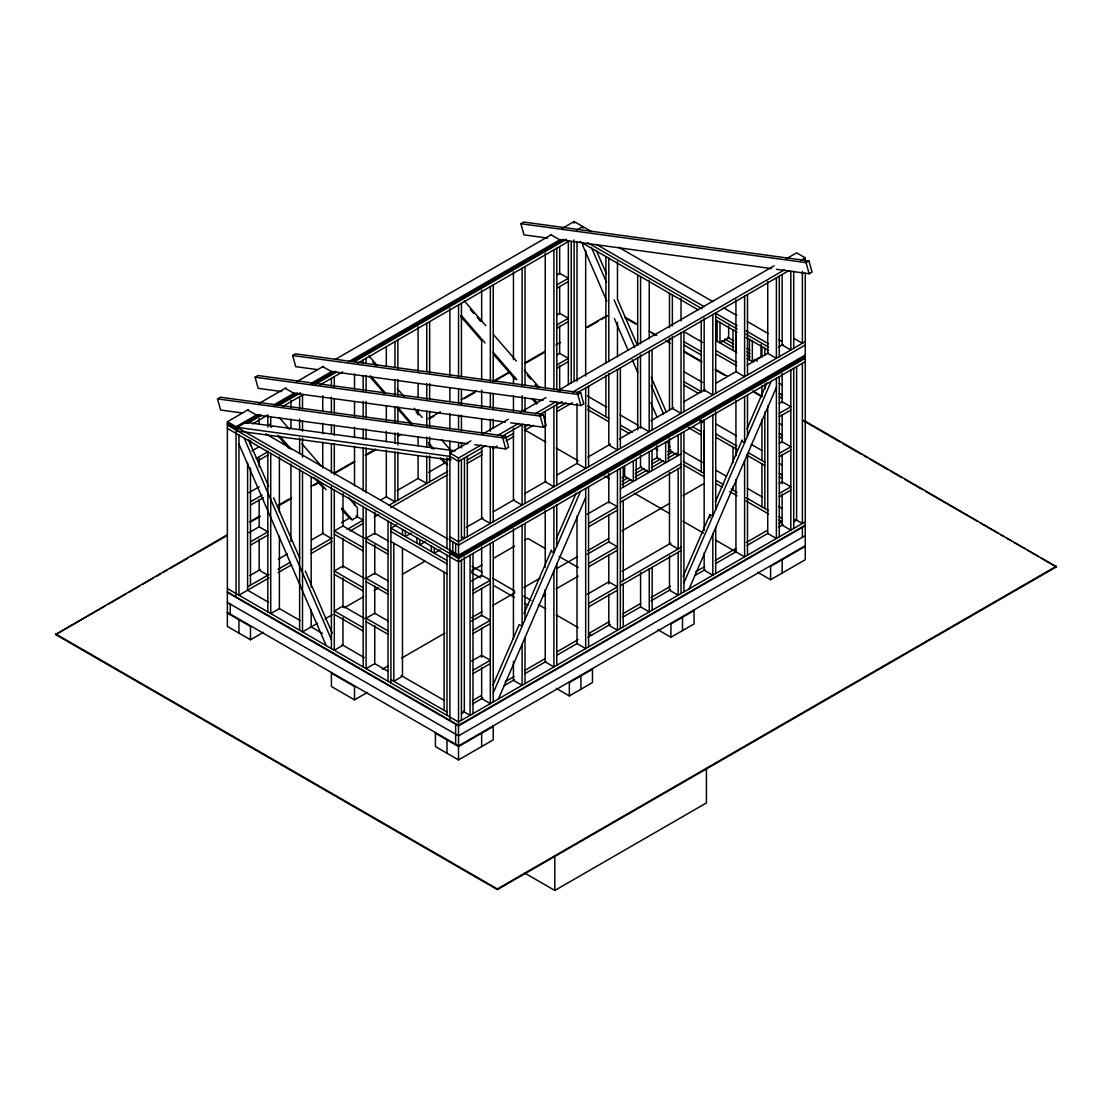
<?xml version="1.0" encoding="UTF-8"?>
<svg xmlns="http://www.w3.org/2000/svg" width="1112" height="1112" viewBox="0 0 1112 1112"><rect width="100%" height="100%" fill="white"/><g stroke="black" fill="none" stroke-linecap="round" stroke-linejoin="round"><path stroke-width="1.5" d="M704.146 430.511L704.146 473.448L683.268 461.383M493.075 684.95L519.179 624.652L522.112 626.223L522.112 525.142M523.988 613.546L551.469 550.079M556.278 538.972L576.211 492.963M493.214 692.957L580.478 491.448M498.426 698.975L585.677 497.467M683.102 576.433L709.901 514.55L712.82 516.121L712.82 415.04M715.391 501.859L742.191 439.977M747 428.871L766.919 382.848M683.922 582.855L771.186 381.346M689.134 588.873L776.398 387.365M242.541 413.025L220.607 410.022L217.521 398.888L220.412 397.22L505.557 436.112L508.643 447.26L505.752 448.928L474.782 444.703M281.795 391.563L258.179 388.338L255.079 377.204L257.97 375.536L543.115 414.428L546.214 425.562L543.323 427.23L510.63 422.782M317.671 369.643L295.736 366.654L292.651 355.52L295.528 353.852L580.686 392.745L583.772 403.878L580.881 405.546L549.912 401.321M547.632 238.079L524.002 234.868L520.916 223.72L523.808 222.052L808.952 260.959L812.038 272.092L809.147 273.76L776.468 269.299M263.502 632.283L250.492 639.789L227.376 626.445L227.376 421.726L248.393 409.591M258.901 403.517L285.923 387.921M296.431 381.861L323.439 366.265M335.449 359.329L551.608 234.535M562.102 228.474L574.112 221.538L591.751 231.713M257.067 414.595L236.05 426.73L236.05 428.398L227.376 423.394M273.58 405.06L294.583 392.925M311.096 383.39L332.113 371.269M348.626 361.734L560.267 239.539M576.78 230.003L582.785 226.542L582.785 228.21M237.245 427.355L449.873 456.365L450.902 460.076L238.274 431.067L237.245 427.355L245.905 422.351L455.114 450.888M244.709 423.394L260.069 414.526M276.304 405.157L297.585 392.87M312.402 384.307L335.115 371.2M351.503 361.734L563.589 239.288M247.726 423.325L261.57 415.332M279.307 405.088L300.587 392.8M315.405 384.238L336.616 372.006M354.519 361.664L566.592 239.219M252.563 423.867L267.575 415.207M282.573 406.533L303.59 394.399M320.103 384.863L342.621 371.867M357.633 363.207L569.274 241.012M251.937 450.916L259.165 446.746M556.778 274.914L559.67 273.246L568.343 278.25L556.792 284.922M256.274 458.422L267.839 451.75M257.72 460.924L267.839 455.086M556.792 288.258L568.343 281.586M249.046 492.616L259.165 486.778M556.778 314.96L559.67 313.292L568.343 318.296L556.792 324.954M250.492 501.79L262.057 495.118M250.492 505.14L263.502 497.62M556.792 328.29L568.343 321.632M803.948 420.447L1056.4 566.87L497.384 889.614L55.6 634.549L226.917 534.983M249.449 521.973L259.972 515.898M278 505.487L291.525 497.676M311.068 486.389L318.574 482.052M333.6 473.378L354.645 461.23M365.167 455.155L375.675 449.095M398.221 436.071L401.223 434.333M428.273 418.724L440.296 411.787M461.341 399.639L476.367 390.965M492.894 381.416L509.421 371.867M524.447 363.193L545.492 351.044M556.014 344.984L560.517 342.371M586.066 327.623L607.096 315.474M55.6 634.549L105.195 605.929M108.198 604.191L126.226 593.78M129.228 592.043L139.751 585.968M142.753 584.231L153.275 578.157M156.278 576.419L160.795 573.82M163.798 572.082L166.8 570.345M169.802 568.621L187.845 558.21M190.847 556.473L226.917 535.65M250.951 521.764L259.972 516.566M279.501 505.279L291.525 498.343M314.07 485.332L318.574 482.719M335.101 473.184L354.645 461.897M366.668 454.961L375.675 449.762M429.774 418.529L434.292 415.916M464.343 398.569L474.866 392.494M494.395 381.221L509.421 372.534M525.948 362.998L543.99 352.587M587.567 327.428L598.089 321.354M601.092 319.617L607.096 316.142M249.046 532.662L259.165 526.824L267.839 531.828L250.492 541.836M556.778 354.992L559.67 353.324L568.343 358.328L556.792 365M250.492 545.172L267.839 535.164M556.792 368.336L568.343 361.664M805.269 356.66L458.533 556.848L449.873 551.844L449.873 453.029L470.89 440.894M482.886 433.958L508.406 419.224M520.416 412.288L545.936 397.568M557.946 390.632L774.091 265.837M786.101 258.901L796.609 252.841L805.269 257.845L805.269 261.181M249.894 575.543L260.403 569.483M278.417 559.086L287.424 553.887M311.443 540.015L323.439 533.079M341.453 522.682L350.461 517.483M380.485 500.15L386.489 496.689M396.998 490.614L418.015 478.494L426.758 483.442L426.758 455.892M428.523 472.419L445.022 462.884M449.873 453.029L458.533 458.033L481.051 445.036M497.564 435.501L518.581 423.366M535.094 413.831L556.111 401.696M572.61 392.161L784.266 269.98M800.779 260.444L805.269 257.845M341.384 509.004L349.321 518.15L352.198 519.818L357.411 516.816L357.411 507.781L348.348 497.314M485.555 445.773L458.533 461.369L449.873 456.365M502.068 436.238L523.085 424.103M539.598 414.567L562.102 401.571M577.114 392.897L788.769 270.716M217.521 398.888L502.666 437.78L505.557 436.112M255.079 377.204L540.223 416.096L543.115 414.428M292.651 355.52L577.795 394.412L580.686 392.745M520.916 223.72L806.061 262.627L808.952 260.959M247.615 586.872L269.076 574.487M278.083 569.288L290.079 562.352M311.096 550.218L332.113 538.083M347.125 529.423L363.638 519.888M389.158 505.154L447.691 471.363M467.207 460.09L482.219 451.43M504.737 438.434L513.744 433.235M524.238 427.161L528.742 424.562M557.265 408.09L566.272 402.892M248.059 589.958L269.076 577.823M278.083 572.624L291.58 564.827M311.096 553.554L332.113 541.419M350.127 531.022L363.638 523.224M374.146 517.163L378.65 514.564M390.659 507.628L447.691 474.699M467.207 463.426L482.219 454.766M492.727 448.692L497.231 446.093M506.238 440.894L513.744 436.571M524.238 430.497L533.246 425.298M557.265 411.44L572.277 402.766M396.706 524.808L390.924 528.144L446.982 560.517M411.148 533.148L405.366 536.484L405.366 531.147M425.59 541.488L419.808 544.838L419.808 539.501M466.387 527.297L482.886 517.761M493.394 511.701L514.411 499.566M524.92 493.492L545.936 481.371M556.445 475.297L577.462 463.162M587.97 457.101L610.474 444.105M619.481 438.906L640.498 426.772L649.186 431.762L649.186 351.295M651.006 420.697L673.524 407.701M684.033 401.64L705.05 389.506M715.558 383.445L736.561 371.311M747.069 365.236L768.086 353.102M778.595 347.041L783.098 344.442M440.046 549.842L434.264 553.178L434.264 547.841M311.527 626.709L317.49 623.276M324.94 618.967L332.391 614.672M344.303 607.791L363.666 596.616M374.091 590.597L378.553 588.012M402.391 574.251L424.728 561.351M805.269 341.648L458.533 541.836L449.873 536.832M805.269 344.984L458.533 545.172L449.873 540.168M805.269 354.992L458.533 555.18L227.376 421.726M805.269 358.328L458.533 558.516L227.376 425.062M805.269 361.664L458.533 561.852L227.376 428.398M622.053 477.91L625.013 476.2M635.369 470.223L641.29 466.804M651.646 460.813L657.567 457.393M667.937 451.416L670.883 449.707M621.983 481.287L627.905 477.868M635.299 473.587L644.182 468.472M651.576 464.19L660.458 459.061M667.853 454.794L672.301 452.236M471.571 570.97L481.955 564.993M493.797 558.141L514.55 546.173M524.92 540.182L527.88 538.472L545.672 548.73M621.914 484.665L630.782 479.536M635.23 476.965L647.073 470.14M651.507 467.568L663.35 460.729M667.784 458.172L676.666 453.043M620.357 488.891L681.044 453.863M471.544 581.034L481.649 575.196L490.322 580.2L472.989 590.208M587.122 514.314L608.792 501.79L617.466 506.794L588.568 523.488M779.276 403.364L782.153 401.71L790.827 406.714L779.29 413.372M620.357 498.899L681.044 463.871M620.357 502.235L681.044 467.207M472.989 593.544L490.322 583.536M588.568 526.824L617.466 510.13M779.29 416.708L790.827 410.05M382.278 669.271L388.241 665.838M401.64 658.095L444.842 633.159M471.641 617.674L482.066 611.656M492.491 605.637L514.842 592.738M523.78 587.581L540.154 578.129M556.542 568.663L577.392 556.625M587.817 550.607L608.667 538.569M622.081 530.827L669.688 503.333M683.032 495.646L703.771 483.664M471.544 621.08L481.649 615.242L490.322 620.246L472.989 630.254M587.122 554.346L608.792 541.836L617.466 546.84L588.568 563.52M779.276 443.41L782.153 441.742L790.827 446.746L779.29 453.404M331.404 672.496L331.404 686.507L354.519 699.851L367.516 692.345M472.989 633.59L490.322 623.582M588.568 566.856L617.466 550.176M779.29 456.754L790.827 450.082M542.698 596.644L545.672 594.934M556.042 588.943L578.268 576.113M622.053 571.332L670.883 543.129M471.544 661.112L481.649 655.274L490.322 660.278L472.989 670.286M587.122 594.378L608.792 581.868L617.466 586.872L588.568 603.552M779.276 483.442L782.153 481.774L790.827 486.778L779.29 493.45M620.357 582.313L681.044 547.285M620.357 585.649L681.044 550.621M472.989 673.622L490.322 663.614M588.568 606.902L617.466 590.208M779.29 496.786L790.827 490.114M472.392 700.657L481.329 695.5M505.154 681.739L514.091 676.582M524.516 670.564L545.366 658.526M557.293 651.646L578.143 639.608M609.418 621.552L588.568 633.59L591.459 635.258M622.817 613.81L640.693 603.496M651.118 597.478L670.48 586.288M695.806 571.679L704.744 566.522M715.169 560.49L736.005 548.466M746.374 542.475L767.113 530.507M778.97 523.655L781.931 521.945M472.392 704.007L482.886 697.933M503.903 685.798L514.411 679.738M524.92 673.663L545.936 661.543M556.445 655.468L577.462 643.334M587.97 637.273L610.474 624.277M622.484 617.341L640.498 606.943M651.006 600.869L670.522 589.61M694.541 575.738L705.05 569.678M715.558 563.603L736.561 551.482M747.069 545.408L768.086 533.273M778.595 527.213L783.098 524.614M461.424 713.668L464.316 712L464.316 557.015M793.718 521.82L796.609 520.152L796.609 366.89M805.269 521.82L458.533 722.008L227.376 588.54M805.269 525.156L458.533 725.344L227.376 591.89M805.269 525.684L458.533 725.872L227.376 592.418M805.269 535.692L458.533 735.88L227.376 602.426M805.269 545.7L458.533 745.888L227.376 612.434M493.214 726.539L458.533 746.555L435.417 733.211M569.344 682.587L592.46 669.243M670.939 623.929L694.055 610.585M770.602 566.397L805.269 546.367M435.417 732.544L435.417 746.555L458.533 759.913L493.214 739.883L493.214 725.872M556.347 688.425L569.344 695.931L592.46 682.587L592.46 668.576M657.943 629.767L670.939 637.273L694.055 623.929L694.055 609.918M757.606 572.235L770.602 579.741L805.269 559.725L805.269 273.163M55.6 633.882L497.384 888.947L1056.4 566.203M524.878 873.184L554.818 890.462L706.426 802.933L706.426 768.448M771.297 268.59L559.67 239.733L550.996 234.882M543.031 400.389L331.404 371.519L322.73 366.668M505.473 422.073L293.832 393.203L285.172 388.352M467.902 443.757L256.274 414.887L247.601 410.05M793.718 338.312L802.391 343.316L802.391 271.411M618.675 247.253L712.875 301.644M723.342 307.69L736.797 315.46M747.264 321.493L768.197 333.586M778.664 339.633L781.653 341.356M596.546 244.501L704.216 306.662M716.184 313.57L737.117 325.649M746.082 330.834L768.517 343.775M587.581 242.652L702.047 308.733M715.558 316.531L737.103 328.971M746.069 334.156L768.503 347.111M580.103 241.665L698.225 309.873M716.17 320.228L737.103 332.307M746.069 337.492L768.503 350.447M767.725 353.31L776.398 358.314L776.398 277.847M727.623 337.297L733.545 340.717M746.861 348.404L749.822 350.113M724.732 338.965L733.614 344.094M746.93 351.781L749.891 353.491M721.841 340.633L733.684 347.472M747 355.159L749.961 356.869M754.395 359.426L757.355 361.136M715.989 340.592L736.714 352.56M747.069 358.537L752.991 361.956M779.276 383.362L782.167 385.03M683.922 331.64L702.701 342.482M715.989 350.6L736.714 362.568M715.989 353.936L736.714 365.904M779.276 393.37L782.167 395.038M683.922 341.648L701.255 351.656M779.276 396.706L782.167 398.374M683.922 344.984L701.255 354.992M625.139 317.212L637.162 324.148M649.172 331.098L656.692 335.435M665.713 340.633L670.216 343.247M683.741 351.044L701.769 361.456M715.294 369.267L727.317 376.203M752.866 390.951L761.873 396.164M625.139 317.879L635.647 323.953M652.188 333.503L655.19 335.226M683.741 351.712L701.769 362.123M715.294 369.935L724.315 375.147M754.367 392.494L761.873 396.831M803.948 421.114L840.019 441.937M843.021 443.674L861.049 454.085M864.052 455.823L867.068 457.56M870.071 459.298L888.099 469.709M891.101 471.432L901.623 477.507M904.626 479.244L922.668 489.655M925.67 491.393L976.753 520.889M979.769 522.626L997.798 533.037M1000.8 534.775L1003.802 536.512M1006.819 538.236L1011.322 540.849M1014.325 542.573L1024.847 548.647M1027.849 550.384L1038.372 556.459M1041.374 558.196L1056.4 566.87M779.276 423.394L782.167 425.062M683.922 371.672L702.701 382.514M704.16 390.02L712.82 395.024L712.82 314.557M779.276 433.402L782.167 435.07M683.922 381.68L701.255 391.702M779.276 436.738L782.167 438.406M683.922 385.03L698.364 393.37M715.78 423.88L736.505 435.848M751.295 444.397L761.664 450.374M741.718 441.061L744.609 442.729L744.609 396.692M779.276 463.44L782.167 465.094M699.809 420.892L702.701 422.56M672.371 408.368L681.044 413.372L681.044 332.905M715.989 434.014L736.714 445.981M748.557 452.82L764.834 462.217M779.276 473.434L782.167 475.102M715.989 437.35L736.714 449.317M747.069 455.294L764.834 465.553M692.581 426.73L701.255 431.734M779.276 476.77L782.167 478.438M688.258 427.564L701.255 435.07M587.275 395.955L606.707 407.173M620.162 414.943L638.107 425.312M682.963 451.208L702.409 462.425M715.864 470.195L726.331 476.242M747.264 488.321L762.22 496.953M778.664 506.46L781.653 508.184M795.163 519.318L802.391 523.488L802.391 363.332M669.48 450.527L678.153 455.531L678.153 435.056M587.581 406.144L608.792 418.39M620.468 425.132L632.436 432.04M716.17 480.384L723.648 484.693M731.112 489.016L737.103 492.463M746.069 497.648L768.503 510.589M778.97 516.635L781.958 518.359M587.581 409.48L608.514 421.559M620.468 428.467L629.448 433.652M654.857 448.317L657.845 450.054M683.268 464.719L704.202 476.812M716.17 483.72L722.147 487.167M729.625 491.49L737.103 495.799M746.069 500.984L768.503 513.925M778.97 519.971L781.958 521.695M525.17 430.163L545.811 442.089M556.125 448.039L578.24 460.813M604.775 476.131L609.209 478.688M634.271 493.158L669.646 513.577M682.921 521.236L703.548 533.148M715.35 539.959L744.609 556.848L744.609 460.771M449.873 459.701L446.982 458.033L446.982 548.508M551.01 551.163L553.901 552.831L553.901 506.794M559.002 556.431L578.268 567.551M461.549 536.762L464.441 538.43L464.441 457.963M244.709 421.726L247.712 423.45M265.657 433.805L448.067 539.125M472.1 566.355L482.413 572.305M492.741 578.268L514.856 591.028M523.696 596.143L531.063 600.397M538.444 604.65L545.811 608.903M556.125 614.866L578.24 627.627M471.571 572.68L480.467 577.823M493.797 585.524L514.55 597.491M524.92 603.482L527.88 605.192M390.924 531.48L446.982 563.853M355.965 515.968L363.193 520.152M390.924 541.502L446.982 573.861M387.921 540.793L374.744 533.19L366.084 538.194L388.032 550.871M364.639 538.444L342.969 525.934L334.295 530.938L363.193 547.618M366.084 541.53L388.032 554.207M334.295 534.274L363.193 550.954M331.404 538.5L322.73 533.496L322.73 487M387.921 580.839L374.744 573.222L366.084 578.24L388.032 590.903M364.639 578.49L342.969 565.98L334.295 570.984L363.193 587.664M366.084 581.576L388.032 594.239M334.295 574.32L363.193 591M387.921 620.871L374.744 613.268L366.084 618.272L388.032 630.949M364.639 618.522L342.969 606.012L334.295 611.016L363.193 627.696M366.084 621.608L388.032 634.285M267.839 575.196L259.165 570.192L259.165 539.195M334.295 614.352L363.193 631.032M401.071 675.484L443.841 700.171M462.87 711.166L470.098 715.336L470.098 555.18M247.712 590.277L268.645 602.356M279.112 608.403L300.045 620.482M310.512 626.529L322.466 633.437M341.912 644.654L364.333 657.609M374.8 663.655L388.255 671.426M390.924 679.627L446.982 712M227.376 613.101L250.492 626.445M331.404 673.163L354.519 686.507M464.274 300.852L485.805 325.719M493.728 334.879L516.399 361.039M524.322 370.199L539.056 387.212M470.39 309.581L473.768 313.487M477.145 317.393L480.537 321.298M527.255 375.244L530.632 379.136M535.122 384.335L537.374 386.934M461.327 315.502L485.124 342.982M493.061 352.143L516.858 379.609M533.857 399.236L537.249 403.169M460.549 316.267L481.663 340.647M493.603 354.45L515.12 379.275M532.106 398.888L536.637 404.115M368.906 355.909L376.843 365.07M397.248 388.616L404.045 396.47M414.234 408.243L422.171 417.403M441.436 439.643L451.639 451.43M372.77 362.039L376.162 365.945M416.166 412.135L418.418 414.734M370.505 375.786L385.238 392.8M397.693 407.187L412.427 424.2M428.301 442.52L433.958 449.067M441.895 458.213L447.566 464.76L444.675 463.092L440.143 457.866M369.643 376.454L384.085 393.134M397.123 408.187L410.703 423.88M428.815 444.8L432.22 448.72M279.223 417.5L289.426 429.274M301.88 443.674L321.146 465.914M269.479 424.297L271.745 426.911M279.682 436.071L291.01 449.165M317.073 479.258L326.136 489.725M342.01 508.045L352.198 519.818M277.611 435.362L288.731 448.192M314.223 477.618L323.272 488.085M596.296 250.395L606.457 273.83M637.454 345.443L617.466 299.253L617.466 261.751M651.257 377.288L666.422 412.33M591.431 247.489L606.554 282.392M614.102 299.851L634.716 347.458M651.215 385.53L663.572 414.095M606.832 301.102L582.785 245.571L582.785 242.569M614.394 318.56L628.141 350.294M632.255 359.815L637.76 372.506M650.812 402.655L656.997 416.93M667.992 442.326L670.049 447.08M248.393 439.532L268.687 486.417M273.608 497.773L299.809 558.293M305.327 571.026L332.224 633.131M244.153 438.072L331.404 639.581M238.941 444.091L326.191 645.599M806.061 262.627L809.147 273.76M577.795 394.412L580.881 405.546M540.223 416.096L543.323 427.23M502.666 437.78L505.752 448.928M802.391 527.352L802.391 537.36M796.609 361.664L796.609 363.332M793.718 271.272L793.718 348.32M793.718 368.336L793.718 528.492M790.827 271.231L790.827 349.988L782.153 344.984L782.153 274.789M790.827 370.004L790.827 530.16L782.153 525.156L782.153 494.159M782.153 373.618L782.153 402.892M782.153 414.943L782.153 442.493M782.153 454.544L782.153 483.831M782.153 559.725L782.153 573.069M779.29 276.179L779.29 356.646M779.29 376.676L779.29 536.818M776.398 378.344L776.398 538.486L767.725 533.482L767.725 406.061M770.602 565.73L770.602 579.741M767.725 281.405L767.725 353.435M764.834 348.32L764.834 355.214M764.834 383.835L764.834 388.95M764.834 412.038L764.834 508.476M761.942 346.652L761.942 356.896M761.942 385.586L761.942 395.802M761.942 419.655L761.942 460.549M761.942 463.885L761.942 506.808M760.997 344.637L760.997 356.577L752.337 361.581L752.337 341.106M749.446 339.438L749.446 359.913M747.5 294.541L747.5 375.008M747.5 395.024L747.5 436.057M747.5 454.099L747.5 555.18M744.609 296.209L744.609 376.676L735.936 371.672L735.936 299.753M735.936 400.292L735.936 455.739M735.936 479.508L735.936 551.844M735.866 331.598L735.866 352.059M732.975 329.93L732.975 350.391M733.044 447.191L733.044 462.648M733.044 486.695L733.044 490.128M728.666 325.969L728.666 337.895L719.992 342.899L719.992 322.438M717.101 320.77L717.101 341.231M715.711 312.889L715.711 393.356M715.711 411.913L715.711 509.449M715.711 527.491L715.711 573.528M712.82 534.163L712.82 575.196L704.16 570.192L704.16 552.97M709.929 514.453L709.929 517.733M704.16 318.115L704.146 391.396M704.146 420.058L704.16 530.577M701.255 320.228L701.255 392.564M701.255 420.114L701.255 471.78M683.922 331.237L683.922 411.704M683.922 431.72L683.922 591.876M682.504 617.257L682.504 630.601M681.03 298.544L681.03 320.937M681.044 433.388L681.044 593.544M678.153 468.875L678.153 548.953L669.48 543.949L669.48 472.392M678.153 552.289L678.153 595.212L669.48 590.208L669.48 555.861M672.371 294.944L672.371 325.941M672.371 336.463L672.371 408.604M670.939 623.262L670.939 637.273M669.48 293.276L669.48 327.72M669.48 338.048L669.48 410.37M669.48 438.587L669.48 451.708M668.534 440.616L668.534 461.077M665.643 442.284L665.643 462.745L656.983 457.741L656.983 445.801M652.063 349.627L652.063 430.094M652.063 450.124L652.063 470.584M652.146 567.301L652.146 610.224M649.241 280.196L649.241 338.743M649.186 451.792L649.186 472.252L640.512 467.248L640.512 455.308M649.255 568.969L649.255 611.892L640.582 606.888L640.582 572.555M640.582 276.582L640.582 343.747M640.512 354.853L640.582 428.134M637.69 274.914L637.69 345.526M637.69 357.577L637.69 429.899M636.203 459.284L636.203 479.745M633.312 460.952L633.312 481.413L624.652 476.409L624.652 466.178M623.248 466.762L623.248 487.223M623.248 500.567L623.248 580.645M623.248 583.981L623.248 626.904M620.357 367.933L620.357 448.414M620.357 468.43L620.357 628.586M617.466 322.452L617.466 356.757M617.466 369.601L617.466 450.082L608.806 445.078L608.792 373.618M617.466 470.098L617.466 630.254L608.806 625.236L608.806 594.239M608.792 258.234L608.792 361.567M608.806 473.698L608.806 502.971M608.806 515.037L608.806 542.587M608.806 554.638L608.806 583.911M605.901 256.566L605.901 363.332M605.901 375.397L605.901 416.722M588.568 386.295L588.568 466.762M588.568 486.778L588.568 646.934M585.677 250.381L585.677 376.092M585.677 387.963L585.677 468.43L577.017 463.426L577.017 403.503M585.677 488.446L585.677 648.602L577.017 643.598L577.017 516.163M580.909 675.915L580.909 689.259M577.003 241.61L577.003 381.096M574.112 221.538L574.112 223.206M574.112 239.942L574.112 381.152M571.234 241.61L571.234 382.82M569.344 681.92L569.344 695.931M568.343 241.554L568.343 384.488M559.67 246.878L559.67 274.428M559.67 286.493L559.67 314.043M559.67 326.094L559.67 353.644M559.67 365.709L559.67 391.535M556.792 248.212L556.792 389.422M556.792 403.197L556.778 485.11M556.778 505.126L556.778 546.159M556.778 564.201L556.778 665.282M554.818 855.976L554.818 890.462M553.901 249.88L553.901 389.367M553.901 406.311L553.901 486.778L545.227 481.774L545.227 411.579M553.901 570.873L553.901 666.95L545.227 661.946L545.227 589.624M545.241 253.494L545.241 387.81M545.227 510.408L545.227 567.231M525.003 266.574L525.003 385.391M525.003 397.443L525.003 411.218M525.003 424.701L525.003 503.458M525.003 523.474L525.003 619.551M525.003 637.607L525.003 683.63M522.112 268.242L522.112 385.336M522.112 395.677L522.112 411.176M522.112 424.659L522.112 505.126L513.438 500.122L513.438 428.217M522.112 644.279L522.112 685.298L513.438 680.294L513.438 661.348M513.452 271.842L513.452 359.662M513.452 376.885L513.452 383.779M513.452 395.83L513.452 411.329M513.438 528.756L513.438 638.969M493.228 284.922L493.228 381.36M493.228 393.412L493.228 408.91M493.228 419.238L493.228 427.856M493.214 446.482L493.214 521.82M493.214 541.836L493.214 701.978M490.336 286.59L490.336 381.305M490.336 393.356L490.336 407.131M490.336 419.182L490.336 431.247M490.322 446.44L490.322 523.488L481.663 518.484L481.663 448.275M490.322 543.504L490.322 703.646L481.663 698.642L481.663 667.645M481.663 290.19L481.663 321.187M481.663 340.133L481.663 379.748M481.663 390.076L481.663 407.298M481.663 419.349L481.663 433.124M481.663 547.104L481.663 576.377M481.663 588.443L481.663 615.992M481.663 628.044L481.663 657.317M481.649 733.211L481.649 746.555M472.989 553.512L472.989 713.668M467.332 456.295L467.332 536.762M467.207 551.844L467.207 553.512M461.438 303.27L461.438 377.315M461.438 389.381L461.438 404.879M461.438 415.207L461.438 430.705M461.438 442.757L461.438 447.927M461.424 459.701L461.424 540.168M461.424 560.184L461.424 720.34M458.547 304.938L458.547 377.26M458.547 389.325L458.547 403.1M458.547 415.151L458.547 428.926M458.547 442.701L458.547 447.872M458.533 458.033L458.533 759.913M455.642 543.504L455.642 553.512M455.642 724.204L455.642 744.22M452.765 541.836L452.765 551.844M449.873 308.552L449.873 375.703M449.873 387.754L449.873 401.543M449.873 413.594L449.873 429.093M449.873 441.144L449.873 451.472M449.873 553.512L449.873 720.34M446.982 555.18L446.982 715.336M446.982 739.883L446.982 753.241M444.091 572.193L444.091 710.332M431.373 546.173L431.373 551.51M429.649 321.618L429.649 373.284M429.649 383.612L429.649 399.111M429.649 411.176L429.649 426.674M429.649 437.002L429.649 447.33M429.649 455.948L429.649 481.774M426.758 323.286L426.758 371.505M426.758 383.57L426.758 399.069M426.758 411.12L426.758 426.619M426.758 436.947L426.758 447.274M418.098 326.9L418.098 371.672M418.098 383.723L418.098 397.498M418.098 409.55L418.098 414.72M418.098 437.113L418.098 445.717M418.098 456.059L418.098 478.438M416.93 537.819L416.93 543.17M402.474 529.479L402.474 534.816M402.474 548.522L402.474 676.291L393.815 681.295L393.815 543.17M397.874 339.98L397.874 369.253M397.874 379.581L397.874 395.08M397.874 407.131L397.874 422.63M397.874 432.971L397.874 445.022M397.874 451.903L397.874 500.122M394.982 341.648L394.982 367.474M394.982 379.526L394.982 395.024M394.982 407.075L394.982 422.574M394.982 432.915L394.982 443.243M394.982 451.847L394.982 501.79L386.309 496.786L386.309 450.29M390.924 522.821L390.924 682.963M388.032 521.153L388.032 681.295M386.309 346.972L386.309 365.917M386.309 405.519L386.309 421.017M386.309 431.345L386.309 441.686M374.744 512.076L374.744 534.469M374.744 544.797L374.744 574.07M374.744 586.121L374.744 613.685M374.744 625.736L374.744 663.628L366.084 668.632L366.084 508.476M366.084 358.328L366.084 363.485M366.084 375.55L366.084 391.049M366.084 401.376L366.084 416.875M366.084 428.926L366.084 439.268M366.084 447.872L366.084 492.644M363.193 359.996L363.193 363.443M363.193 375.495L363.193 390.993M363.193 401.321L363.193 416.819M363.193 428.871L363.193 439.212M363.193 447.816L363.193 490.865M363.193 506.363L363.193 666.964M354.519 373.938L354.519 389.436M354.519 401.488L354.519 416.986M354.519 427.314L354.519 437.642M354.519 446.26L354.519 485.861M354.519 501.359L354.519 504.806M354.519 685.84L354.519 699.851M342.969 493.728L342.969 526.449M342.969 538.5L342.969 567.773M342.969 578.115L342.969 607.388M342.969 617.716L342.969 645.266L334.295 650.27L334.295 490.128M334.295 376.676L334.295 387.004M334.295 399.069L334.295 412.844M334.295 424.895L334.295 435.223M334.295 443.841L334.295 474.838M331.404 378.344L331.404 386.962M331.404 397.29L331.404 412.788M331.404 424.84L331.404 433.458M331.404 443.785L331.404 473.059M331.404 486.834L331.404 648.602M322.73 395.733L322.73 411.231M322.73 423.283L322.73 433.61M322.73 442.228L322.73 468.055M311.179 477.104L311.179 587.303M311.179 609.696L311.179 626.918L302.506 631.922L302.506 471.766M302.506 395.024L302.506 408.799M302.506 420.864L302.506 431.192M302.506 438.072L302.506 457.018M299.615 396.692L299.615 408.743M299.615 419.085L299.615 429.413M299.615 438.031L299.615 453.529M299.615 469.028L299.615 630.254M290.955 400.306L290.955 407.187M290.955 419.238L290.955 427.856M290.955 464.024L290.955 541.516M279.39 457.032L279.39 512.132M279.39 536.234L279.39 608.57L270.73 613.574L270.73 453.418M270.73 416.819L270.73 427.161M267.839 415.054L267.839 427.105M267.839 451.208L267.839 611.906M259.165 418.654L259.165 423.825M259.165 458.255L259.165 466.873M259.165 499.594L259.165 527.144M250.492 440.56L250.492 445.717M250.492 468.11L250.492 585.204M250.492 625.778L250.492 639.789M247.601 462.787L247.601 590.222L238.941 595.226L238.941 435.07M238.941 619.773L238.941 633.117M236.05 430.066L236.05 596.894M230.267 604.094L230.267 614.102"/></g></svg>
